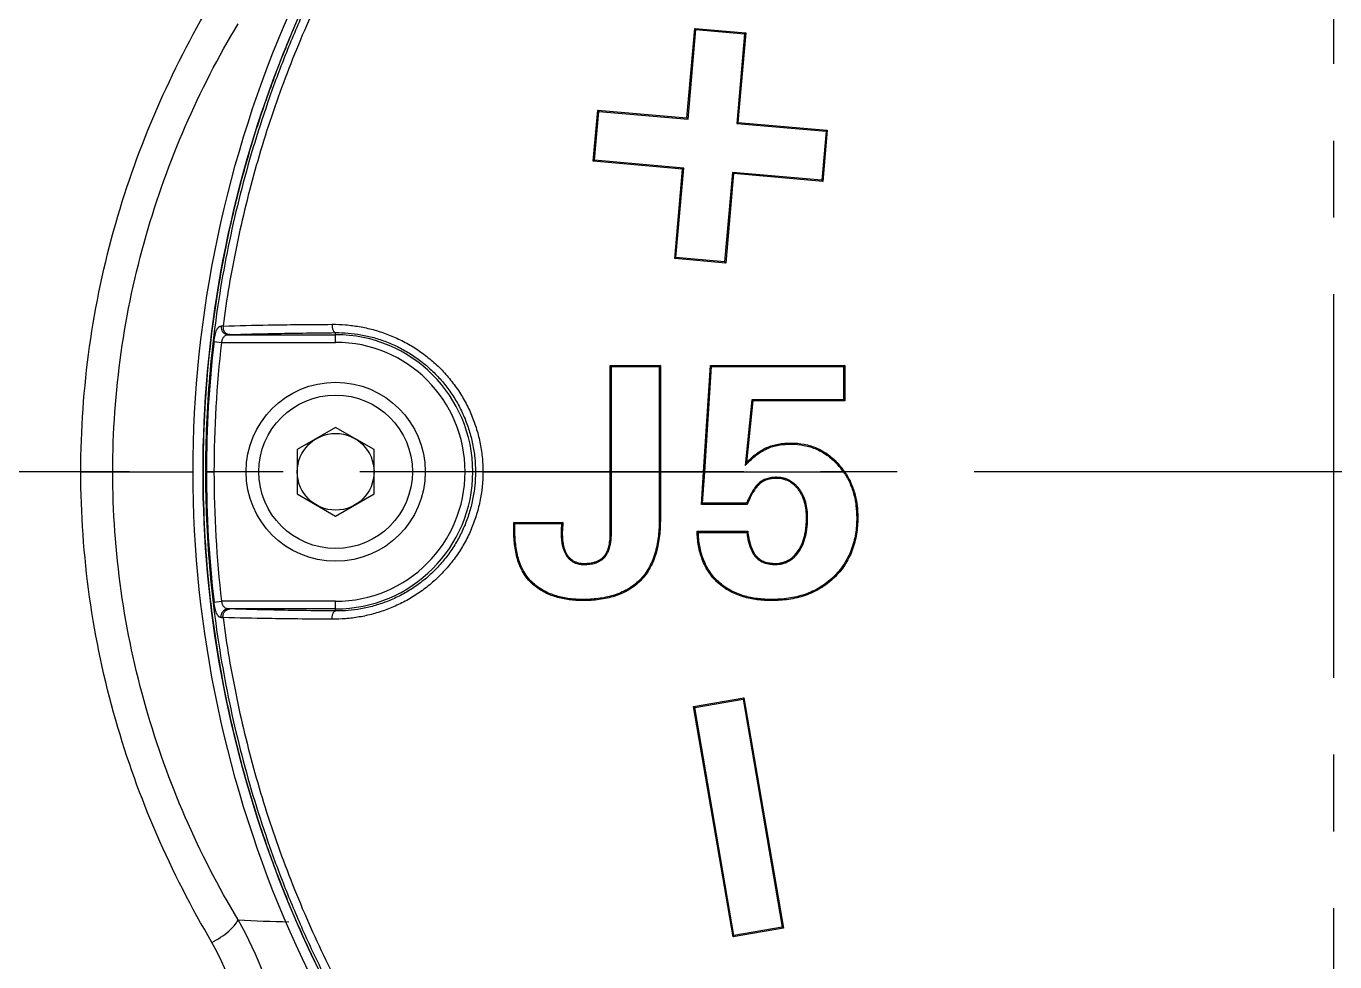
# Model space of a CAD drawing. Header units: millimetres. Extents: x 4086 to 8300, y 123 to 1549.
# Drawn here: x 6880.49 to 6906.06, y 1223.25 to 1241.54 of the extents above; entities that cross this region are included whole.
import ezdxf

# ---------------------------------------------------------------- set-up
doc = ezdxf.new("R2010")
doc.units = ezdxf.units.MM
doc.linetypes.add('CENTER', pattern=[0.6, 0.375, -0.075, 0.075, -0.075])
doc.layers.add('中心线', color=7, linetype='Continuous')
doc.layers.add('外形图', color=7, linetype='Continuous')

msp = doc.modelspace()

# ---------------------------------------------------------------- linework, layer by layer
at = {"layer": '中心线', "linetype": 'CENTER', "ltscale": 20}
for p, q in [((6906.0354, 1204.8045), (6906.0354, 1259.4448)), ((6942.5072, 1232.8332), (6856.0682, 1232.8332))]:
    msp.add_line(p, q, dxfattribs=at)
at = {"layer": '外形图'}
for p, q in [((6893.3999, 1239.7498), (6893.553, 1241.4998)), ((6893.4198, 1239.7261), (6893.5729, 1241.4761)), ((6893.553, 1241.4998), (6893.5729, 1241.4761)), ((6893.553, 1241.4998), (6894.5492, 1241.4126)), ((6893.5729, 1241.4761), (6894.5254, 1241.3927)), ((6894.5254, 1241.3927), (6894.3723, 1239.6427)), ((6894.5492, 1241.4126), (6894.3961, 1239.6626)), ((6894.5492, 1241.4126), (6894.5254, 1241.3927)), ((6891.569, 1238.9023), (6891.6565, 1239.9023)), ((6891.5927, 1238.9223), (6891.6764, 1239.8786)), ((6891.6565, 1239.9023), (6891.6764, 1239.8786)), ((6891.6565, 1239.9023), (6893.3999, 1239.7498)), ((6891.6764, 1239.8786), (6893.4198, 1239.7261)), ((6893.3999, 1239.7498), (6893.4198, 1239.7261)), ((6894.3961, 1239.6626), (6894.3723, 1239.6427)), ((6894.3723, 1239.6427), (6896.1157, 1239.4903)), ((6894.3961, 1239.6626), (6896.1394, 1239.5101)), ((6896.1394, 1239.5101), (6896.0519, 1238.5101)), ((6896.1394, 1239.5101), (6896.1157, 1239.4903)), ((6896.1157, 1239.4903), (6896.032, 1238.5339)), ((6891.569, 1238.9023), (6891.5927, 1238.9223)), ((6893.3124, 1238.7498), (6891.569, 1238.9023)), ((6893.3361, 1238.7698), (6891.5927, 1238.9223)), ((6893.1593, 1236.9998), (6893.3124, 1238.7498)), ((6893.183, 1237.0198), (6893.3361, 1238.7698)), ((6893.3124, 1238.7498), (6893.3361, 1238.7698)), ((6894.2886, 1238.6864), (6894.1355, 1236.9364)), ((6894.3086, 1238.6626), (6894.1555, 1236.9126)), ((6894.3086, 1238.6626), (6894.2886, 1238.6864)), ((6896.032, 1238.5339), (6894.2886, 1238.6864)), ((6896.0519, 1238.5101), (6894.3086, 1238.6626)), ((6896.0519, 1238.5101), (6896.032, 1238.5339)), ((6893.1593, 1236.9998), (6893.183, 1237.0198)), ((6894.1555, 1236.9126), (6893.1593, 1236.9998)), ((6894.1355, 1236.9364), (6893.183, 1237.0198)), ((6894.1555, 1236.9126), (6894.1355, 1236.9364)), ((6884.4343, 1235.5132), (6886.5354, 1235.5132)), ((6886.5354, 1235.3633), (6886.5354, 1235.5532)), ((6884.16, 1235.3805), (6884.3067, 1235.3633)), ((6884.3067, 1235.3633), (6886.5354, 1235.3633)), ((6891.902, 1234.9126), (6891.9239, 1234.8908)), ((6891.902, 1234.9126), (6892.8797, 1234.9126)), ((6891.902, 1232.8332), (6891.902, 1234.9126)), ((6892.8797, 1234.9126), (6892.8578, 1234.8907)), ((6892.8797, 1234.9126), (6892.8797, 1232.8332)), ((6893.7239, 1232.8332), (6893.8606, 1234.9126)), ((6893.8606, 1234.9126), (6893.8811, 1234.8907)), ((6893.8606, 1234.9126), (6896.4804, 1234.9126)), ((6896.4804, 1234.9126), (6896.4585, 1234.8908)), ((6896.4804, 1234.9126), (6896.4804, 1234.217)), ((6891.9239, 1234.8908), (6892.8578, 1234.8907)), ((6891.9239, 1232.8332), (6891.9239, 1234.8908)), ((6892.8578, 1234.8907), (6892.8579, 1232.8332)), ((6893.7458, 1232.8332), (6893.8811, 1234.8907)), ((6893.8811, 1234.8907), (6896.4585, 1234.8908)), ((6896.4585, 1234.8908), (6896.4585, 1234.2388)), ((6894.6681, 1234.2389), (6894.5374, 1232.9552)), ((6894.6879, 1234.217), (6894.5657, 1233.0167)), ((6894.6879, 1234.217), (6894.6681, 1234.2389)), ((6896.4585, 1234.2388), (6894.6681, 1234.2389)), ((6896.4804, 1234.217), (6894.6879, 1234.217)), ((6896.4804, 1234.217), (6896.4585, 1234.2388)), ((6886.5354, 1233.6992), (6885.7854, 1233.2662)), ((6887.2854, 1233.2662), (6886.5354, 1233.6992)), ((6895.4274, 1233.3959), (6895.4274, 1233.3741)), ((6885.7854, 1233.2662), (6885.7854, 1232.4002)), ((6887.2854, 1232.4002), (6887.2854, 1233.2662)), ((6894.954, 1233.3056), (6894.9631, 1233.2858)), ((6896.3636, 1232.9815), (6896.3473, 1232.9668)), ((6881.5576, 1232.8336), (6882.1797, 1232.8328)), ((6882.1797, 1232.8332), (6883.7509, 1232.8332)), ((6884.0109, 1232.8332), (6883.9918, 1232.8332)), ((6884.0109, 1232.8332), (6884.1587, 1232.8332)), ((6889.4129, 1232.8332), (6889.2669, 1232.8332)), ((6889.4129, 1232.8332), (6891.9239, 1232.8332)), ((6891.902, 1231.6505), (6891.902, 1232.8332)), ((6891.9238, 1231.6504), (6891.9239, 1232.8332)), ((6891.9239, 1232.8332), (6892.8579, 1232.8332)), ((6892.8579, 1232.8332), (6893.7239, 1232.8332)), ((6892.8579, 1232.8332), (6892.8579, 1231.9074)), ((6892.8797, 1232.8332), (6892.8797, 1231.9074)), ((6893.682, 1232.1957), (6893.7239, 1232.8332)), ((6893.7054, 1232.2176), (6893.7458, 1232.8332)), ((6893.7458, 1232.8332), (6896.4541, 1232.8332)), ((6894.8038, 1232.5812), (6894.7883, 1232.5967)), ((6895.1517, 1232.7034), (6895.1517, 1232.7253)), ((6885.7854, 1232.4002), (6886.5354, 1231.9672)), ((6886.5354, 1231.9672), (6887.2854, 1232.4002)), ((6895.5699, 1232.4921), (6895.5872, 1232.5055)), ((6893.682, 1232.1957), (6893.7054, 1232.2176)), ((6894.5782, 1232.1957), (6893.682, 1232.1957)), ((6894.5633, 1232.2176), (6893.7054, 1232.2176)), ((6890.0155, 1231.8447), (6890.9713, 1231.8447)), ((6890.0155, 1231.7037), (6890.0155, 1231.8447)), ((6890.0155, 1231.8447), (6890.0374, 1231.8228)), ((6890.9713, 1231.8447), (6890.9487, 1231.823)), ((6890.9713, 1231.8447), (6890.965, 1231.6849)), ((6892.8797, 1231.9074), (6892.8579, 1231.9074)), ((6895.7345, 1231.9388), (6895.7564, 1231.9388)), ((6896.7373, 1231.9388), (6896.7155, 1231.9388)), ((6890.0155, 1231.7037), (6890.0374, 1231.7037)), ((6890.0374, 1231.8228), (6890.9487, 1231.823)), ((6890.0374, 1231.7037), (6890.0374, 1231.8228)), ((6890.9487, 1231.823), (6890.9433, 1231.6857)), ((6890.965, 1231.6849), (6890.9433, 1231.6857)), ((6891.902, 1231.6505), (6891.9238, 1231.6504)), ((6893.5974, 1231.6693), (6894.5876, 1231.6693)), ((6893.62, 1231.6473), (6894.5682, 1231.6473)), ((6891.782, 1231.1843), (6891.7986, 1231.1702)), ((6894.7474, 1231.1929), (6894.7304, 1231.1791)), ((6895.5674, 1231.2814), (6895.5854, 1231.2689)), ((6891.3881, 1231.0425), (6891.3881, 1231.0207)), ((6895.1266, 1231.0425), (6895.1266, 1231.0206)), ((6890.3822, 1230.6383), (6890.3967, 1230.6547)), ((6892.4919, 1230.7033), (6892.4764, 1230.7187)), ((6894.0047, 1230.6633), (6894.0194, 1230.6796)), ((6896.2735, 1230.7605), (6896.2583, 1230.7762)), ((6884.16, 1230.2859), (6884.3067, 1230.3031)), ((6886.5354, 1230.3031), (6884.3067, 1230.3031)), ((6886.5354, 1230.1132), (6886.5354, 1230.3031)), ((6891.363, 1230.3155), (6891.363, 1230.3373)), ((6895.0545, 1230.3155), (6895.0545, 1230.3374)), ((6886.5354, 1230.1532), (6884.4343, 1230.1532)), ((6893.5272, 1228.2436), (6894.5128, 1228.4126)), ((6893.5525, 1228.2256), (6894.4949, 1228.3873)), ((6894.5128, 1228.4126), (6894.4949, 1228.3873)), ((6894.4949, 1228.3873), (6895.2595, 1223.9304)), ((6894.5128, 1228.4126), (6895.2848, 1223.9126)), ((6894.2992, 1223.7436), (6893.5272, 1228.2436)), ((6893.5272, 1228.2436), (6893.5525, 1228.2256)), ((6894.317, 1223.7688), (6893.5525, 1228.2256)), ((6895.2848, 1223.9126), (6894.2992, 1223.7436)), ((6895.2595, 1223.9304), (6894.317, 1223.7688)), ((6895.2848, 1223.9126), (6895.2595, 1223.9304)), ((6894.2992, 1223.7436), (6894.317, 1223.7688))]:
    msp.add_line(p, q, dxfattribs=at)
for radius in [1.75, 1.5, 0.75]:
    msp.add_circle((6886.5354, 1232.8332), radius, dxfattribs=at)
for centre, radius, start, end in [((6884.4624, 1228.5308), 7.1523, 91.01922, 91.31487), ((6884.6614, 1229.667), 5.8507, 91.90109, 92.22497), ((6886.5354, 1232.8332), 2.68, 270, 90), ((6905.8873, 1232.8305), 21.8764, 173.30625, 179.99289), ((6905.8963, 1232.8303), 21.7376, 173.3085, 179.99241), ((6886.5354, 1232.8332), 2.5301, 270, 90), ((6898.9642, 1230.9603), 4.8555, 154.94217, 155.7417), ((6895.3049, 1232.0242), 1.4054, 35.14424, 42.12265), ((6895.3037, 1232.0233), 1.4287, 34.52937, 42.11546), ((6905.8882, 1232.8359), 21.8773, 180.00721, 186.69358), ((6905.8972, 1232.8361), 21.7386, 180.00769, 186.69131), ((6901.4964, 1236.9116), 8.3726, 214.09937, 214.28068), ((6897.9464, 1236.1425), 6.2389, 225.80619, 226.0957), ((6899.2663, 1227.5026), 6.2651, 138.31315, 138.58111), ((6884.6748, 1236.3727), 6.2242, 267.78478, 268.08921), ((6884.473, 1237.6562), 7.673, 268.69518, 268.97076), ((6885.9468, 1244.1098), 20.0747, 266.23681, 269.07234)]:
    msp.add_arc(centre, radius, start, end, dxfattribs=at)
for points, knots in [([(6927.4043, 1209.4104), (6924.7852, 1209.5458), (6919.5481, 1209.8335), (6913.0029, 1210.2179), (6907.7704, 1210.5848), (6903.8414, 1210.7784), (6899.9475, 1211.4616), (6895.0451, 1213.3645), (6889.6532, 1217.311), (6885.2691, 1224.0092), (6883.4926, 1231.8194), (6884.5613, 1239.758), (6888.3333, 1246.8293), (6894.3346, 1252.1177), (6900.5851, 1254.5519), (6905.8169, 1254.9847), (6909.7426, 1255.2135), (6913.6686, 1255.483), (6917.9613, 1255.7383), (6920.9463, 1255.9082), (6922.6223, 1256.0007)], [0.28146252, 0.28146252, 0.28146252, 0.28146252, 0.31273614, 0.34400979, 0.35964567, 0.37528804, 0.39090882, 0.40654015, 0.43767886, 0.46883558, 0.50000932, 0.531187, 0.56236151, 0.59353222, 0.62470786, 0.64034231, 0.65599699, 0.67162568, 0.68726241, 0.70727908, 0.70727908, 0.70727908, 0.70727908]), ([(6922.6224, 1256.001), (6921.9668, 1255.9649), (6920.5978, 1255.8884), (6918.5154, 1255.7687), (6916.3753, 1255.6421), (6914.5921, 1255.5336), (6913.1656, 1255.4449), (6912.0958, 1255.3775), (6911.0261, 1255.3091), (6909.9564, 1255.2397), (6908.8868, 1255.1694), (6907.9955, 1255.1102), (6907.2825, 1255.0623), (6906.7478, 1255.0261), (6906.3022, 1254.9954), (6905.9457, 1254.9707), (6905.6784, 1254.9523), (6905.411, 1254.9342), (6905.1436, 1254.9164), (6904.8763, 1254.8983), (6904.5199, 1254.873), (6904.0746, 1254.8376), (6903.6301, 1254.7939), (6903.2752, 1254.752), (6902.921, 1254.7053), (6902.4793, 1254.6384), (6901.9515, 1254.5454), (6901.2508, 1254.4049), (6900.3816, 1254.1975), (6899.352, 1253.8982), (6898.3381, 1253.5491), (6897.3423, 1253.1514), (6896.367, 1252.7058), (6895.4144, 1252.2133), (6894.4869, 1251.6753), (6893.5865, 1251.093), (6892.7154, 1250.4677), (6891.8757, 1249.8008), (6891.0693, 1249.094), (6890.2981, 1248.3489), (6889.5641, 1247.5673), (6888.8688, 1246.7509), (6888.214, 1245.9018), (6887.6009, 1245.022), (6887.0313, 1244.1135), (6886.5065, 1243.1784), (6886.0276, 1242.219), (6885.5959, 1241.2374), (6885.2127, 1240.2359), (6884.8788, 1239.2169), (6884.5945, 1238.183), (6884.2824, 1236.7881), (6884.0715, 1235.3721), (6883.964, 1233.9467), (6883.9261, 1232.5178), (6884.0106, 1230.7307), (6884.2677, 1228.9603), (6884.5745, 1227.5642), (6884.8549, 1226.5292), (6885.185, 1225.5089), (6885.5644, 1224.506), (6885.9924, 1223.5228), (6886.4677, 1222.5616), (6886.989, 1221.6245), (6887.5552, 1220.7139), (6888.1649, 1219.8318), (6888.8166, 1218.9803), (6889.5087, 1218.1613), (6890.2398, 1217.3769), (6891.0082, 1216.6289), (6891.8119, 1215.9191), (6892.6491, 1215.249), (6893.5178, 1214.6204), (6894.416, 1214.0347), (6895.3416, 1213.4932), (6896.2922, 1212.9972), (6897.2659, 1212.5479), (6898.2601, 1212.1464), (6899.2727, 1211.7936), (6900.3012, 1211.4903), (6901.3432, 1211.2376), (6902.3962, 1211.0354), (6903.2808, 1210.9086), (6903.9917, 1210.8362), (6904.4369, 1210.7997), (6904.7933, 1210.7739), (6905.0606, 1210.7556), (6905.328, 1210.7377), (6905.6845, 1210.7137), (6906.1301, 1210.6829), (6906.6648, 1210.646), (6907.1995, 1210.6097), (6907.9125, 1210.5618), (6908.8038, 1210.5025), (6909.8734, 1210.4321), (6910.9431, 1210.3626), (6912.0128, 1210.2942), (6913.0826, 1210.2267), (6914.509, 1210.1379), (6916.2923, 1210.0292), (6918.4323, 1209.9025), (6920.5726, 1209.7794), (6922.7131, 1209.6598), (6924.8538, 1209.5437), (6926.4176, 1209.4614), (6927.2678, 1209.4175), (6927.4043, 1209.4104)], [0.31313948, 0.31313948, 0.31313948, 0.31313948, 0.32031776, 0.32813038, 0.33594301, 0.34375564, 0.34766195, 0.35156827, 0.35547458, 0.3593809, 0.36328721, 0.36719352, 0.36914668, 0.37109984, 0.373053, 0.37402957, 0.37500615, 0.37598273, 0.37695931, 0.37793589, 0.37891247, 0.38086562, 0.38281876, 0.38379535, 0.38477194, 0.38672507, 0.38867821, 0.39063135, 0.39453735, 0.39844338, 0.40234947, 0.40625559, 0.41016175, 0.41406793, 0.41797412, 0.4218803, 0.42578647, 0.42969264, 0.43359882, 0.437505, 0.44141117, 0.44531735, 0.44922352, 0.4531297, 0.45703588, 0.46094205, 0.46484823, 0.4687544, 0.47266057, 0.47656675, 0.48047293, 0.48437911, 0.49218919, 0.49609537, 0.50000154, 0.50781156, 0.51562164, 0.51952782, 0.523434, 0.52734018, 0.53124635, 0.53515252, 0.5390587, 0.54296487, 0.54687105, 0.55077723, 0.5546834, 0.55858958, 0.56249575, 0.56640193, 0.5703081, 0.57421428, 0.57812046, 0.58202664, 0.58593281, 0.58983897, 0.59374512, 0.59765123, 0.60155729, 0.6054633, 0.60936929, 0.61327529, 0.61718125, 0.61913439, 0.62108754, 0.62206412, 0.6230407, 0.62401727, 0.62499385, 0.62694701, 0.62890017, 0.63085332, 0.63280648, 0.6367128, 0.64061911, 0.64452542, 0.64843174, 0.65233805, 0.65624437, 0.66405699, 0.67186962, 0.67968225, 0.68749488, 0.69530751, 0.70312013, 0.70461453, 0.70461453, 0.70461453, 0.70461453]), ([(6883.7509, 1232.8332), (6883.7509, 1235.8958), (6885.0511, 1242.0961), (6890.5606, 1249.7567), (6897.3679, 1253.7779), (6903.3811, 1255.1025), (6906.4437, 1255.1973), (6907.9603, 1255.2767)], [0, 0, 0, 0, 0.2501627, 0.5002704, 0.7502858, 0.875949, 1, 1, 1, 1]), ([(6889.5192, 1247.2131), (6889.3456, 1247.0101), (6889.0054, 1246.5981), (6888.5162, 1245.9633), (6888.0496, 1245.3117), (6887.4588, 1244.4215), (6886.916, 1243.5), (6886.4241, 1242.5515), (6886.0811, 1241.8272), (6885.7647, 1241.0908), (6885.3791, 1240.0943), (6884.9663, 1238.8231), (6884.6475, 1237.5251), (6884.4498, 1236.4751), (6884.3701, 1235.9468), (6884.3351, 1235.682)], [0, 0, 0, 0, 0.0625034, 0.1250075, 0.1875113, 0.2500154, 0.3750034, 0.4375074, 0.5000112, 0.5625149, 0.6250186, 0.7500052, 0.8749922, 0.9374962, 1, 1, 1, 1]), ([(6888.8635, 1246.6543), (6888.4726, 1246.1688), (6887.9169, 1245.4152), (6887.2426, 1244.3671), (6886.7711, 1243.5609), (6886.3342, 1242.7359), (6885.9326, 1241.8933), (6885.5671, 1241.0342), (6885.129, 1239.869), (6884.6749, 1238.3791), (6884.3479, 1236.8565), (6884.1639, 1235.6256), (6884.0318, 1234.3885), (6883.9918, 1233.455), (6883.9918, 1232.8332)], [0, 0, 0, 0, 0.125213, 0.187763, 0.2502673, 0.312745, 0.3752181, 0.437704, 0.5002062, 0.6251898, 0.7501554, 0.8126328, 0.8750971, 1, 1, 1, 1]), ([(6881.5576, 1232.8332), (6881.5578, 1234.4668), (6882.0094, 1237.6966), (6883.317, 1240.673), (6884.1188, 1242.0326)], [0, 0, 0, 0, 0.5085829, 1, 1, 1, 1]), ([(6882.1797, 1232.8332), (6882.1818, 1234.3882), (6882.618, 1237.4604), (6883.8559, 1240.2992), (6884.6293, 1241.5881)], [0, 0, 0, 0, 0.5084916, 1, 1, 1, 1]), ([(6884.16, 1235.3805), (6884.1625, 1235.4016), (6884.1682, 1235.4427), (6884.1791, 1235.5015), (6884.1924, 1235.5541), (6884.2059, 1235.5929), (6884.2184, 1235.6191), (6884.2279, 1235.6355), (6884.2381, 1235.6494), (6884.249, 1235.6608), (6884.2604, 1235.6698), (6884.2726, 1235.6762), (6884.2852, 1235.6801), (6884.2939, 1235.6811), (6884.2983, 1235.6812)], [0, 0, 0, 0, 0.1809707, 0.3527297, 0.5078375, 0.6420366, 0.7009015, 0.7544249, 0.8029703, 0.8471804, 0.8878856, 0.9261304, 0.9631042, 1, 1, 1, 1]), ([(6884.2983, 1235.6812), (6884.2961, 1235.6604), (6884.2998, 1235.618), (6884.3239, 1235.5709), (6884.3526, 1235.5421), (6884.3777, 1235.5259), (6884.4053, 1235.5157), (6884.4247, 1235.5133), (6884.4343, 1235.5132)], [0, 0, 0, 0, 0.2590614, 0.5135962, 0.638237, 0.7605314, 0.8808655, 1, 1, 1, 1]), ([(6884.3351, 1235.682), (6884.3341, 1235.6715), (6884.334, 1235.6505), (6884.3397, 1235.6196), (6884.351, 1235.5906), (6884.3673, 1235.5648), (6884.3881, 1235.5433), (6884.4124, 1235.5271), (6884.4392, 1235.5169), (6884.458, 1235.5145), (6884.4673, 1235.5144)], [0, 0, 0, 0, 0.1315275, 0.2626816, 0.3922974, 0.5194353, 0.6435475, 0.7645919, 0.8830751, 1, 1, 1, 1]), ([(6884.3351, 1235.682), (6884.6308, 1235.6915), (6885.1191, 1235.7024), (6885.8295, 1235.7116), (6886.2442, 1235.7147), (6886.4663, 1235.7159)], [0, 0, 0, 0, 0.4163063, 0.6874144, 1, 1, 1, 1]), ([(6886.4663, 1235.7159), (6886.4659, 1235.7057), (6886.4663, 1235.6854), (6886.4695, 1235.6557), (6886.4755, 1235.628), (6886.4838, 1235.6033), (6886.4943, 1235.5826), (6886.5064, 1235.5667), (6886.5183, 1235.5577), (6886.5282, 1235.554), (6886.533, 1235.5533), (6886.5354, 1235.5532)], [0, 0, 0, 0, 0.1616643, 0.3203232, 0.4708809, 0.6088414, 0.730794, 0.8350787, 0.9228539, 0.9622564, 1, 1, 1, 1]), ([(6886.4663, 1235.7159), (6886.554, 1235.7164), (6886.7321, 1235.7096), (6887.0005, 1235.6754), (6887.2707, 1235.6156), (6887.5389, 1235.5294), (6887.801, 1235.4164), (6888.0533, 1235.2771), (6888.2921, 1235.1125), (6888.5141, 1234.924), (6888.7163, 1234.7135), (6888.8964, 1234.4831), (6889.0522, 1234.2354), (6889.182, 1233.973), (6889.2844, 1233.6987), (6889.3583, 1233.4152), (6889.403, 1233.1258), (6889.4129, 1232.9307), (6889.4129, 1232.8332)], [0, 0, 0, 0, 0.0574387, 0.1164652, 0.1768396, 0.2382926, 0.3005562, 0.3633912, 0.4266055, 0.4900588, 0.5536575, 0.6173418, 0.6810759, 0.7448389, 0.8086187, 0.8724081, 0.9362027, 1, 1, 1, 1]), ([(6884.3067, 1235.3633), (6884.3093, 1235.3741), (6884.3137, 1235.39), (6884.3208, 1235.4106), (6884.3283, 1235.4298), (6884.3389, 1235.4515), (6884.354, 1235.474), (6884.3715, 1235.4917), (6884.391, 1235.5042), (6884.4122, 1235.5114), (6884.4269, 1235.5131), (6884.4343, 1235.5132)], [0, 0, 0, 0, 0.1564809, 0.2327225, 0.3067251, 0.4460882, 0.5725887, 0.6872156, 0.7935277, 0.8963777, 1, 1, 1, 1]), ([(6884.4673, 1235.5144), (6884.7541, 1235.524), (6885.2278, 1235.5357), (6885.9172, 1235.5468), (6886.3198, 1235.5512), (6886.5354, 1235.5532)], [0, 0, 0, 0, 0.4161766, 0.6871997, 1, 1, 1, 1]), ([(6886.5354, 1235.5532), (6886.6168, 1235.554), (6886.7821, 1235.548), (6887.0315, 1235.5158), (6887.2829, 1235.4588), (6887.5324, 1235.3761), (6887.7762, 1235.2678), (6888.0105, 1235.1345), (6888.2319, 1234.9774), (6888.4373, 1234.7982), (6888.6242, 1234.5989), (6888.7905, 1234.3814), (6888.9343, 1234.1481), (6889.054, 1233.9015), (6889.1484, 1233.644), (6889.2165, 1233.3784), (6889.2577, 1233.1072), (6889.2669, 1232.9245), (6889.2669, 1232.8332)], [0, 0, 0, 0, 0.0569503, 0.1156366, 0.1758075, 0.2371692, 0.2994225, 0.3623005, 0.4255904, 0.4891382, 0.552842, 0.6166374, 0.6804861, 0.7443657, 0.8082632, 0.8721709, 0.936084, 1, 1, 1, 1]), ([(6894.954, 1233.3056), (6894.9903, 1233.3223), (6895.0655, 1233.3502), (6895.183, 1233.3777), (6895.3041, 1233.393), (6895.386, 1233.3959), (6895.4274, 1233.3959)], [0, 0, 0, 0, 0.2467042, 0.4939599, 0.7440047, 1, 1, 1, 1]), ([(6894.9631, 1233.2858), (6894.9992, 1233.3023), (6895.0738, 1233.3299), (6895.19, 1233.3567), (6895.3084, 1233.3713), (6895.3878, 1233.3741), (6895.4274, 1233.3741)], [0, 0, 0, 0, 0.249934, 0.4999209, 0.749946, 1, 1, 1, 1]), ([(6895.4274, 1233.3959), (6895.5156, 1233.3959), (6895.6476, 1233.3845), (6895.8174, 1233.342), (6895.9396, 1233.2966), (6896.0562, 1233.2373), (6896.2044, 1233.1397), (6896.3033, 1233.0482), (6896.3636, 1232.9815)], [0, 0, 0, 0, 0.2505449, 0.3734857, 0.4967523, 0.6203674, 0.7444235, 1, 1, 1, 1]), ([(6895.4274, 1233.3741), (6895.5138, 1233.3741), (6895.6441, 1233.3629), (6895.812, 1233.3208), (6895.9338, 1233.2752), (6896.0495, 1233.2159), (6896.1937, 1233.1199), (6896.2894, 1233.0309), (6896.3473, 1232.9668)], [0, 0, 0, 0, 0.2498716, 0.3749413, 0.5000058, 0.6250701, 0.7501389, 1, 1, 1, 1]), ([(6894.5374, 1232.9552), (6894.5987, 1233.0215), (6894.7284, 1233.1477), (6894.8811, 1233.2482), (6894.9631, 1233.2858)], [0, 0, 0, 0, 0.5003894, 1, 1, 1, 1]), ([(6894.5657, 1233.0167), (6894.5945, 1233.0462), (6894.6532, 1233.1031), (6894.747, 1233.1813), (6894.8465, 1233.2505), (6894.9174, 1233.2889), (6894.954, 1233.3056)], [0, 0, 0, 0, 0.2540499, 0.5039503, 0.752102, 1, 1, 1, 1]), ([(6884.1188, 1223.6338), (6883.317, 1224.9934), (6882.0094, 1227.9698), (6881.5578, 1231.1996), (6881.5576, 1232.8332)], [0, 0, 0, 0, 0.4914171, 1, 1, 1, 1]), ([(6884.6293, 1224.0783), (6883.8559, 1225.3672), (6882.618, 1228.206), (6882.1818, 1231.2782), (6882.1797, 1232.8332)], [0, 0, 0, 0, 0.4915084, 1, 1, 1, 1]), ([(6907.9604, 1210.3897), (6906.4439, 1210.469), (6903.3815, 1210.564), (6897.3686, 1211.8882), (6890.5612, 1215.9091), (6885.0516, 1223.5698), (6883.7509, 1229.7704), (6883.7509, 1232.8332)], [0, 0, 0, 0, 0.1240378, 0.2496926, 0.4997055, 0.7498194, 1, 1, 1, 1]), ([(6883.9918, 1232.8332), (6883.9918, 1232.2114), (6884.0452, 1230.967), (6884.2826, 1229.1141), (6884.6749, 1227.2873), (6885.129, 1225.7974), (6885.5671, 1224.6322), (6885.9326, 1223.7731), (6886.3342, 1222.9305), (6886.7711, 1222.1055), (6887.2426, 1221.2993), (6887.9169, 1220.2512), (6888.4725, 1219.4977), (6888.8635, 1219.0121)], [0, 0, 0, 0, 0.1249062, 0.2498236, 0.3747923, 0.4997794, 0.5622834, 0.6247709, 0.687246, 0.7497254, 0.8122315, 0.8747833, 1, 1, 1, 1]), ([(6889.4129, 1232.8332), (6889.4129, 1232.6385), (6889.3829, 1232.3452), (6889.2844, 1231.9678), (6889.182, 1231.6933), (6889.0522, 1231.4309), (6888.8964, 1231.1833), (6888.7163, 1230.9529), (6888.514, 1230.7424), (6888.2921, 1230.5539), (6888.0533, 1230.3893), (6887.801, 1230.25), (6887.5389, 1230.137), (6887.2707, 1230.0508), (6887.0005, 1229.991), (6886.7321, 1229.9568), (6886.554, 1229.95), (6886.4663, 1229.9505)], [0, 0, 0, 0, 0.1274482, 0.1912483, 0.2550389, 0.3188126, 0.3825575, 0.4462522, 0.5098614, 0.5733251, 0.6365496, 0.6993948, 0.7616685, 0.8231316, 0.8835158, 0.9425519, 1, 1, 1, 1]), ([(6889.2669, 1232.8332), (6889.2669, 1232.7419), (6889.2577, 1232.5592), (6889.2165, 1232.288), (6889.1484, 1232.0223), (6889.054, 1231.7649), (6888.9343, 1231.5183), (6888.7905, 1231.285), (6888.6242, 1231.0675), (6888.4373, 1230.8682), (6888.2319, 1230.689), (6888.0105, 1230.5319), (6887.7762, 1230.3986), (6887.5324, 1230.2903), (6887.2829, 1230.2076), (6887.0315, 1230.1506), (6886.7821, 1230.1184), (6886.6168, 1230.1124), (6886.5354, 1230.1132)], [0, 0, 0, 0, 0.063916, 0.127829, 0.1917367, 0.2556341, 0.3195137, 0.3833625, 0.4471578, 0.5108617, 0.5744094, 0.6376993, 0.7005773, 0.7628307, 0.8241924, 0.8843634, 0.9430497, 1, 1, 1, 1]), ([(6893.7239, 1232.8332), (6893.7257, 1232.8331), (6893.7284, 1232.8329), (6893.7321, 1232.8327), (6893.7348, 1232.8324), (6893.7375, 1232.8322), (6893.7412, 1232.8323), (6893.744, 1232.8328), (6893.7458, 1232.8332)], [0, 0, 0, 0, 0.2482887, 0.3724403, 0.4966183, 0.6207658, 0.7453715, 1, 1, 1, 1]), ([(6894.7883, 1232.5967), (6894.7622, 1232.5705), (6894.7267, 1232.5276), (6894.6857, 1232.4661), (6894.6575, 1232.4183), (6894.6313, 1232.3694), (6894.5989, 1232.303), (6894.5771, 1232.252), (6894.5633, 1232.2176)], [0, 0, 0, 0, 0.2498402, 0.3748691, 0.499902, 0.6249338, 0.7499645, 1, 1, 1, 1]), ([(6895.1517, 1232.7253), (6895.1187, 1232.7253), (6895.0527, 1232.7215), (6894.9717, 1232.7041), (6894.9099, 1232.6807), (6894.8658, 1232.658), (6894.8248, 1232.6302), (6894.8, 1232.6083), (6894.7883, 1232.5967)], [0, 0, 0, 0, 0.2499964, 0.4998651, 0.6249095, 0.7499446, 0.8749704, 1, 1, 1, 1]), ([(6895.1517, 1232.7034), (6895.1174, 1232.7034), (6895.0513, 1232.6994), (6894.9716, 1232.6812), (6894.914, 1232.6584), (6894.874, 1232.6373), (6894.837, 1232.6117), (6894.8145, 1232.5918), (6894.8038, 1232.5812)], [0, 0, 0, 0, 0.2718311, 0.5231265, 0.6437561, 0.7624951, 0.880788, 1, 1, 1, 1]), ([(6895.5872, 1232.5055), (6895.5742, 1232.5222), (6895.5469, 1232.5544), (6895.5013, 1232.5984), (6895.451, 1232.6371), (6895.3965, 1232.6695), (6895.3384, 1232.6949), (6895.2775, 1232.7127), (6895.215, 1232.7231), (6895.1728, 1232.7253), (6895.1517, 1232.7253)], [0, 0, 0, 0, 0.1250261, 0.2500393, 0.3750409, 0.5000313, 0.6250173, 0.7500058, 0.8749994, 1, 1, 1, 1]), ([(6895.5699, 1232.4921), (6895.557, 1232.5087), (6895.5302, 1232.5402), (6895.486, 1232.5825), (6895.4386, 1232.6189), (6895.3879, 1232.6492), (6895.3336, 1232.6732), (6895.276, 1232.6906), (6895.2149, 1232.7011), (6895.173, 1232.7034), (6895.1517, 1232.7034)], [0, 0, 0, 0, 0.1297121, 0.254562, 0.3766838, 0.4975481, 0.6186346, 0.7416395, 0.8682891, 1, 1, 1, 1]), ([(6896.4808, 1232.8332), (6896.48, 1232.8327), (6896.4787, 1232.8314), (6896.4767, 1232.8294), (6896.4742, 1232.8282), (6896.4722, 1232.8268), (6896.4712, 1232.8252), (6896.4704, 1232.824), (6896.4691, 1232.8231), (6896.4676, 1232.8233), (6896.4663, 1232.8238), (6896.4644, 1232.8249), (6896.4617, 1232.8268), (6896.458, 1232.8297), (6896.4555, 1232.832), (6896.4541, 1232.8332)], [0, 0, 0, 0, 0.0821461, 0.1643248, 0.2460974, 0.3280337, 0.3718596, 0.4149817, 0.4558205, 0.5064581, 0.5422025, 0.5861345, 0.6975543, 0.8371356, 1, 1, 1, 1]), ([(6896.4541, 1232.8332), (6896.4768, 1232.8009), (6896.5194, 1232.7344), (6896.5743, 1232.6294), (6896.62, 1232.52), (6896.6564, 1232.4073), (6896.6839, 1232.2921), (6896.7089, 1232.1362), (6896.7155, 1232.0176), (6896.7155, 1231.9388)], [0, 0, 0, 0, 0.1250087, 0.2500157, 0.3750256, 0.5000382, 0.6250541, 0.7500732, 1, 1, 1, 1]), ([(6896.4808, 1232.8332), (6896.5031, 1232.8007), (6896.5449, 1232.7339), (6896.5987, 1232.6286), (6896.6435, 1232.5192), (6896.6793, 1232.4065), (6896.7063, 1232.2914), (6896.7308, 1232.1358), (6896.7373, 1232.0175), (6896.7373, 1231.9388)], [0, 0, 0, 0, 0.1250084, 0.2500153, 0.3750251, 0.5000374, 0.6250529, 0.7500714, 1, 1, 1, 1]), ([(6894.8038, 1232.5812), (6894.7529, 1232.5302), (6894.6902, 1232.4375), (6894.6229, 1232.3041), (6894.5927, 1232.2326), (6894.5782, 1232.1957)], [0, 0, 0, 0, 0.4817242, 0.7352918, 1, 1, 1, 1]), ([(6895.7345, 1231.9388), (6895.7345, 1231.9877), (6895.7296, 1232.0858), (6895.7023, 1232.2307), (6895.6598, 1232.3463), (6895.6128, 1232.4323), (6895.5849, 1232.4727), (6895.5699, 1232.4921)], [0, 0, 0, 0, 0.2500559, 0.5000255, 0.7498948, 0.8749474, 1, 1, 1, 1]), ([(6895.7564, 1231.9388), (6895.7564, 1231.9889), (6895.7513, 1232.0894), (6895.7231, 1232.2378), (6895.6794, 1232.3562), (6895.6312, 1232.4443), (6895.6025, 1232.4857), (6895.5872, 1232.5055)], [0, 0, 0, 0, 0.2500543, 0.5000226, 0.7498933, 0.8749466, 1, 1, 1, 1]), ([(6892.8579, 1231.9074), (6892.8579, 1231.8007), (6892.8504, 1231.6404), (6892.8196, 1231.4291), (6892.7842, 1231.2728), (6892.7345, 1231.1205), (6892.6682, 1230.9744), (6892.5834, 1230.8381), (6892.514, 1230.7565), (6892.4764, 1230.7187)], [0, 0, 0, 0, 0.2499862, 0.3750223, 0.5000504, 0.6250654, 0.7500641, 0.8750412, 1, 1, 1, 1]), ([(6892.8797, 1231.9074), (6892.8797, 1231.7993), (6892.8721, 1231.6369), (6892.8407, 1231.4228), (6892.8046, 1231.2645), (6892.7539, 1231.1101), (6892.6865, 1230.9623), (6892.6004, 1230.8243), (6892.53, 1230.7416), (6892.4919, 1230.7033)], [0, 0, 0, 0, 0.2499853, 0.3750216, 0.5000496, 0.6250644, 0.7500629, 0.8750404, 1, 1, 1, 1]), ([(6895.5674, 1231.2814), (6895.5838, 1231.305), (6895.6138, 1231.3541), (6895.6503, 1231.4321), (6895.6791, 1231.5133), (6895.7011, 1231.5966), (6895.7171, 1231.6813), (6895.7312, 1231.7952), (6895.7345, 1231.8814), (6895.7345, 1231.9388)], [0, 0, 0, 0, 0.1249835, 0.2499743, 0.3749773, 0.499988, 0.6250051, 0.750023, 1, 1, 1, 1]), ([(6895.5854, 1231.2689), (6895.6021, 1231.2929), (6895.6327, 1231.3429), (6895.6701, 1231.4224), (6895.6996, 1231.5052), (6895.7221, 1231.5901), (6895.7385, 1231.6763), (6895.753, 1231.7924), (6895.7564, 1231.8803), (6895.7564, 1231.9388)], [0, 0, 0, 0, 0.1249847, 0.2499758, 0.3749788, 0.4999894, 0.6250064, 0.7500241, 1, 1, 1, 1]), ([(6896.7155, 1231.9388), (6896.7155, 1231.8852), (6896.7117, 1231.7781), (6896.6931, 1231.6183), (6896.6601, 1231.4609), (6896.6117, 1231.3075), (6896.5468, 1231.1602), (6896.466, 1231.021), (6896.3699, 1230.8919), (6896.2968, 1230.8134), (6896.2583, 1230.7762)], [0, 0, 0, 0, 0.1250172, 0.2500281, 0.3750333, 0.5000298, 0.6250226, 0.7500141, 0.8750039, 1, 1, 1, 1]), ([(6896.7373, 1231.9388), (6896.7373, 1231.8845), (6896.7335, 1231.7759), (6896.7146, 1231.614), (6896.6811, 1231.4544), (6896.6319, 1231.2989), (6896.566, 1231.1497), (6896.4841, 1231.0086), (6896.3867, 1230.8778), (6896.3125, 1230.7983), (6896.2735, 1230.7605)], [0, 0, 0, 0, 0.1250171, 0.250028, 0.3750331, 0.5000296, 0.6250224, 0.7500139, 0.8750039, 1, 1, 1, 1]), ([(6890.3822, 1230.6383), (6890.346, 1230.6703), (6890.2788, 1230.7406), (6890.1966, 1230.8608), (6890.1325, 1230.9914), (6890.0849, 1231.1288), (6890.0513, 1231.2702), (6890.0224, 1231.4616), (6890.0155, 1231.607), (6890.0155, 1231.7037)], [0, 0, 0, 0, 0.1249559, 0.2499284, 0.3749242, 0.4999398, 0.6249706, 0.7500107, 1, 1, 1, 1]), ([(6890.3967, 1230.6547), (6890.3611, 1230.6862), (6890.295, 1230.7554), (6890.2144, 1230.8738), (6890.1517, 1231.0026), (6890.1051, 1231.1379), (6890.0723, 1231.2771), (6890.0442, 1231.4655), (6890.0374, 1231.6085), (6890.0374, 1231.7037)], [0, 0, 0, 0, 0.1249547, 0.2499266, 0.3749228, 0.4999388, 0.6249697, 0.7500096, 1, 1, 1, 1]), ([(6890.9433, 1231.6857), (6890.9418, 1231.6478), (6890.9414, 1231.5717), (6890.949, 1231.4769), (6890.9618, 1231.4019), (6890.9797, 1231.328), (6891.0065, 1231.2563), (6891.045, 1231.1906), (6891.08, 1231.1455), (6891.1214, 1231.1059), (6891.1684, 1231.0734), (6891.22, 1231.0487), (6891.2747, 1231.032), (6891.3311, 1231.0225), (6891.3691, 1231.0207), (6891.3881, 1231.0207)], [0, 0, 0, 0, 0.1250258, 0.2500375, 0.3125633, 0.3750881, 0.4999818, 0.5624927, 0.6249937, 0.687487, 0.7499761, 0.8124685, 0.8749704, 0.9374809, 1, 1, 1, 1]), ([(6890.965, 1231.6849), (6890.9636, 1231.6484), (6890.9632, 1231.5753), (6890.9702, 1231.484), (6890.9821, 1231.4119), (6890.9987, 1231.3407), (6891.0237, 1231.2715), (6891.0598, 1231.2078), (6891.0928, 1231.1639), (6891.1321, 1231.1254), (6891.177, 1231.0936), (6891.2265, 1231.0696), (6891.2791, 1231.0533), (6891.3332, 1231.0442), (6891.3698, 1231.0425), (6891.3881, 1231.0425)], [0, 0, 0, 0, 0.1250265, 0.2500398, 0.3125651, 0.3750901, 0.4999912, 0.5625025, 0.625003, 0.6874941, 0.7499808, 0.8124705, 0.8749708, 0.9374809, 1, 1, 1, 1]), ([(6891.782, 1231.1843), (6891.7945, 1231.1989), (6891.8168, 1231.2305), (6891.843, 1231.2824), (6891.8631, 1231.3378), (6891.8785, 1231.3959), (6891.8895, 1231.4564), (6891.897, 1231.5191), (6891.9012, 1231.584), (6891.902, 1231.6281), (6891.902, 1231.6505)], [0, 0, 0, 0, 0.1173425, 0.2351895, 0.3548689, 0.4769678, 0.6021252, 0.730694, 0.863133, 1, 1, 1, 1]), ([(6891.7986, 1231.1702), (6891.8527, 1231.2338), (6891.8909, 1231.3377), (6891.9122, 1231.4611), (6891.9192, 1231.5241), (6891.923, 1231.5872), (6891.9238, 1231.6294), (6891.9238, 1231.6504)], [0, 0, 0, 0, 0.4975379, 0.6231495, 0.7487654, 0.8743844, 1, 1, 1, 1]), ([(6894.0047, 1230.6633), (6893.9702, 1230.6945), (6893.9054, 1230.7606), (6893.8217, 1230.8703), (6893.7522, 1230.989), (6893.6962, 1231.1156), (6893.6535, 1231.2485), (6893.613, 1231.4325), (6893.6001, 1231.5743), (6893.5974, 1231.6693)], [0, 0, 0, 0, 0.1251473, 0.2478088, 0.3702271, 0.4940638, 0.6191324, 0.7446842, 1, 1, 1, 1]), ([(6894.0194, 1230.6796), (6893.9861, 1230.7096), (6893.9231, 1230.7738), (6893.8411, 1230.8808), (6893.7728, 1230.997), (6893.718, 1231.1201), (6893.6764, 1231.2483), (6893.637, 1231.4234), (6893.6235, 1231.5578), (6893.62, 1231.6473)], [0, 0, 0, 0, 0.1250037, 0.2500059, 0.3750108, 0.5000227, 0.6250452, 0.7500774, 1, 1, 1, 1]), ([(6894.5682, 1231.6473), (6894.5734, 1231.6059), (6894.5831, 1231.5439), (6894.6014, 1231.4623), (6894.6181, 1231.4018), (6894.6385, 1231.3425), (6894.6632, 1231.2848), (6894.6931, 1231.2296), (6894.7172, 1231.1953), (6894.7304, 1231.1791)], [0, 0, 0, 0, 0.2499885, 0.3750022, 0.5000178, 0.6250284, 0.7500383, 0.8750277, 1, 1, 1, 1]), ([(6894.5876, 1231.6693), (6894.5927, 1231.6252), (6894.6024, 1231.5597), (6894.621, 1231.4742), (6894.6378, 1231.4123), (6894.6581, 1231.3525), (6894.6824, 1231.2954), (6894.7114, 1231.2417), (6894.7348, 1231.2085), (6894.7474, 1231.1929)], [0, 0, 0, 0, 0.2618476, 0.3897407, 0.5159991, 0.6401319, 0.7618366, 0.8814143, 1, 1, 1, 1]), ([(6891.3881, 1231.0425), (6891.4078, 1231.0425), (6891.4464, 1231.0436), (6891.503, 1231.0489), (6891.5572, 1231.0583), (6891.609, 1231.0721), (6891.6581, 1231.0909), (6891.704, 1231.1155), (6891.7461, 1231.1463), (6891.7707, 1231.171), (6891.782, 1231.1843)], [0, 0, 0, 0, 0.1371207, 0.267629, 0.3945353, 0.5183634, 0.6394521, 0.7590008, 0.878724, 1, 1, 1, 1]), ([(6891.3881, 1231.0207), (6891.4069, 1231.0207), (6891.4445, 1231.0217), (6891.5007, 1231.0267), (6891.5564, 1231.0358), (6891.6111, 1231.0498), (6891.664, 1231.0696), (6891.714, 1231.0959), (6891.7598, 1231.1292), (6891.7865, 1231.1559), (6891.7986, 1231.1702)], [0, 0, 0, 0, 0.1250343, 0.2500694, 0.375097, 0.500113, 0.6251133, 0.7500907, 0.875049, 1, 1, 1, 1]), ([(6894.7304, 1231.1791), (6894.742, 1231.1648), (6894.7673, 1231.1379), (6894.8104, 1231.1032), (6894.8581, 1231.0749), (6894.909, 1231.0532), (6894.9621, 1231.0376), (6895.0164, 1231.0273), (6895.0714, 1231.0217), (6895.1082, 1231.0206), (6895.1266, 1231.0206)], [0, 0, 0, 0, 0.124975, 0.2499438, 0.3749206, 0.4999129, 0.6249203, 0.7499404, 0.8749697, 1, 1, 1, 1]), ([(6894.7474, 1231.1929), (6894.7586, 1231.1791), (6894.7827, 1231.1535), (6894.8236, 1231.1208), (6894.8679, 1231.0946), (6894.9152, 1231.0744), (6894.9649, 1231.0595), (6895.0168, 1231.0495), (6895.0709, 1231.0436), (6895.1078, 1231.0425), (6895.1266, 1231.0425)], [0, 0, 0, 0, 0.1262335, 0.2492706, 0.3702516, 0.4911289, 0.6135056, 0.7381813, 0.8660319, 1, 1, 1, 1]), ([(6895.1266, 1231.0425), (6895.1484, 1231.0425), (6895.192, 1231.0448), (6895.2566, 1231.0558), (6895.3193, 1231.0752), (6895.3786, 1231.103), (6895.4337, 1231.1387), (6895.5003, 1231.1951), (6895.5425, 1231.2457), (6895.5674, 1231.2814)], [0, 0, 0, 0, 0.1250487, 0.2500871, 0.3751149, 0.5001354, 0.625163, 0.7502058, 1, 1, 1, 1]), ([(6895.1266, 1231.0206), (6895.1493, 1231.0206), (6895.1947, 1231.023), (6895.2619, 1231.0345), (6895.327, 1231.0547), (6895.3888, 1231.0835), (6895.4461, 1231.1206), (6895.5155, 1231.1791), (6895.5595, 1231.2317), (6895.5854, 1231.2689)], [0, 0, 0, 0, 0.1250486, 0.2500878, 0.3751171, 0.5001386, 0.6251668, 0.7502101, 1, 1, 1, 1]), ([(6891.363, 1230.3155), (6891.319, 1230.3155), (6891.231, 1230.3178), (6891.0994, 1230.33), (6890.9691, 1230.3517), (6890.8409, 1230.384), (6890.7163, 1230.4281), (6890.5969, 1230.4849), (6890.4844, 1230.5545), (6890.4151, 1230.6091), (6890.3822, 1230.6383)], [0, 0, 0, 0, 0.1250154, 0.2500287, 0.375039, 0.5000416, 0.6250356, 0.750025, 0.8750131, 1, 1, 1, 1]), ([(6891.363, 1230.3373), (6891.3197, 1230.3373), (6891.2329, 1230.3395), (6891.1034, 1230.3515), (6890.9749, 1230.3727), (6890.8487, 1230.4044), (6890.7259, 1230.4478), (6890.6082, 1230.5037), (6890.4974, 1230.5722), (6890.4291, 1230.6259), (6890.3967, 1230.6547)], [0, 0, 0, 0, 0.1250156, 0.2500286, 0.3750387, 0.500041, 0.6250346, 0.7500241, 0.8750125, 1, 1, 1, 1]), ([(6892.4764, 1230.7187), (6892.441, 1230.683), (6892.365, 1230.6163), (6892.2388, 1230.5326), (6892.1031, 1230.4656), (6891.9607, 1230.4144), (6891.814, 1230.3775), (6891.6647, 1230.3533), (6891.5141, 1230.3399), (6891.4134, 1230.3373), (6891.363, 1230.3373)], [0, 0, 0, 0, 0.1249697, 0.2499411, 0.3749259, 0.4999238, 0.6249337, 0.7499515, 0.8749747, 1, 1, 1, 1]), ([(6892.4919, 1230.7033), (6892.4574, 1230.6685), (6892.3838, 1230.6036), (6892.2617, 1230.5209), (6892.129, 1230.4531), (6891.9868, 1230.3996), (6891.8372, 1230.3601), (6891.6826, 1230.3335), (6891.5241, 1230.3185), (6891.4171, 1230.3155), (6891.363, 1230.3155)], [0, 0, 0, 0, 0.1200031, 0.2393061, 0.3601033, 0.48403, 0.6104847, 0.7382694, 0.8675956, 1, 1, 1, 1]), ([(6895.0545, 1230.3155), (6894.9603, 1230.3155), (6894.8185, 1230.3233), (6894.6323, 1230.354), (6894.495, 1230.3887), (6894.3616, 1230.4364), (6894.2336, 1230.4974), (6894.1134, 1230.5725), (6894.0397, 1230.6318), (6894.0047, 1230.6633)], [0, 0, 0, 0, 0.2499383, 0.3749643, 0.4999839, 0.6249982, 0.7500045, 0.8750013, 1, 1, 1, 1]), ([(6895.0545, 1230.3374), (6894.9616, 1230.3374), (6894.8219, 1230.3451), (6894.6383, 1230.3751), (6894.5029, 1230.4093), (6894.3713, 1230.4561), (6894.2451, 1230.5161), (6894.1266, 1230.5901), (6894.0539, 1230.6485), (6894.0194, 1230.6796)], [0, 0, 0, 0, 0.2499395, 0.3749656, 0.4999852, 0.6249994, 0.7500056, 0.8750018, 1, 1, 1, 1]), ([(6896.2583, 1230.7762), (6896.219, 1230.7381), (6896.1362, 1230.666), (6896.0006, 1230.5726), (6895.8552, 1230.4952), (6895.7023, 1230.4342), (6895.5442, 1230.3887), (6895.3288, 1230.3477), (6895.164, 1230.3374), (6895.0545, 1230.3374)], [0, 0, 0, 0, 0.1250103, 0.2500177, 0.3750258, 0.5000395, 0.6250618, 0.7500921, 1, 1, 1, 1]), ([(6896.2735, 1230.7605), (6896.2337, 1230.7219), (6896.1498, 1230.6489), (6896.0125, 1230.5542), (6895.8654, 1230.4758), (6895.7106, 1230.4138), (6895.5504, 1230.3676), (6895.3323, 1230.326), (6895.1654, 1230.3155), (6895.0545, 1230.3155)], [0, 0, 0, 0, 0.1250105, 0.2500183, 0.3750267, 0.5000405, 0.6250629, 0.7500933, 1, 1, 1, 1]), ([(6884.4343, 1230.1532), (6884.4269, 1230.1533), (6884.4122, 1230.1549), (6884.391, 1230.1622), (6884.3715, 1230.1747), (6884.3541, 1230.1924), (6884.3389, 1230.2149), (6884.3283, 1230.2366), (6884.3208, 1230.2558), (6884.3137, 1230.2764), (6884.3092, 1230.2923), (6884.3067, 1230.3031)], [0, 0, 0, 0, 0.1036197, 0.2064792, 0.3127975, 0.4274098, 0.5539208, 0.6932756, 0.7672787, 0.8435206, 1, 1, 1, 1]), ([(6884.2983, 1229.9852), (6884.2939, 1229.9853), (6884.2852, 1229.9863), (6884.2726, 1229.9902), (6884.2604, 1229.9966), (6884.249, 1230.0056), (6884.2381, 1230.017), (6884.2238, 1230.0365), (6884.208, 1230.0676), (6884.1924, 1230.1123), (6884.1791, 1230.1649), (6884.1682, 1230.2237), (6884.1625, 1230.2648), (6884.16, 1230.2859)], [0, 0, 0, 0, 0.0369007, 0.0738805, 0.1121274, 0.1528321, 0.1970476, 0.2455992, 0.3578985, 0.4921004, 0.6472215, 0.8190143, 1, 1, 1, 1]), ([(6884.2983, 1229.9852), (6884.2961, 1230.006), (6884.2998, 1230.0484), (6884.3239, 1230.0955), (6884.3526, 1230.1243), (6884.3777, 1230.1405), (6884.4053, 1230.1507), (6884.4247, 1230.1531), (6884.4343, 1230.1532)], [0, 0, 0, 0, 0.2590617, 0.5135964, 0.6382372, 0.7605314, 0.8808655, 1, 1, 1, 1]), ([(6884.3351, 1229.9844), (6884.3341, 1229.9949), (6884.334, 1230.0159), (6884.3397, 1230.0468), (6884.351, 1230.0758), (6884.3673, 1230.1016), (6884.3881, 1230.1231), (6884.4124, 1230.1393), (6884.4392, 1230.1495), (6884.458, 1230.1519), (6884.4673, 1230.152)], [0, 0, 0, 0, 0.1315265, 0.2626793, 0.3922939, 0.5194312, 0.6435437, 0.7645891, 0.8830738, 1, 1, 1, 1]), ([(6886.5354, 1230.1132), (6886.3198, 1230.1152), (6885.9172, 1230.1196), (6885.2278, 1230.1307), (6884.7541, 1230.1424), (6884.4673, 1230.152)], [0, 0, 0, 0, 0.312795, 0.5838159, 1, 1, 1, 1]), ([(6886.4663, 1229.9505), (6886.4659, 1229.9607), (6886.4662, 1229.981), (6886.4695, 1230.0107), (6886.4754, 1230.0384), (6886.4838, 1230.0631), (6886.4942, 1230.0838), (6886.5064, 1230.0997), (6886.5183, 1230.1087), (6886.5282, 1230.1124), (6886.533, 1230.1131), (6886.5354, 1230.1132)], [0, 0, 0, 0, 0.1616517, 0.3202952, 0.4708375, 0.6087854, 0.7307319, 0.8350209, 0.9228158, 0.9622352, 1, 1, 1, 1]), ([(6884.3351, 1229.9844), (6884.3701, 1229.7196), (6884.4498, 1229.1913), (6884.6475, 1228.1412), (6884.9663, 1226.8433), (6885.3791, 1225.5721), (6885.7647, 1224.5756), (6886.0811, 1223.8392), (6886.4241, 1223.1149), (6886.916, 1222.1664), (6887.4588, 1221.2449), (6888.0496, 1220.3547), (6888.5162, 1219.7031), (6889.0054, 1219.0683), (6889.3456, 1218.6563), (6889.5192, 1218.4533)], [0, 0, 0, 0, 0.0625038, 0.1250078, 0.2499948, 0.3749814, 0.4374851, 0.4999888, 0.5624926, 0.6249966, 0.7499846, 0.8124887, 0.8749925, 0.9374966, 1, 1, 1, 1]), ([(6886.4663, 1229.9505), (6886.2442, 1229.9517), (6885.8295, 1229.9548), (6885.1191, 1229.964), (6884.6308, 1229.9749), (6884.3351, 1229.9844)], [0, 0, 0, 0, 0.3125855, 0.5836937, 1, 1, 1, 1]), ([(6884.1188, 1223.6337), (6884.2357, 1223.6941), (6884.4232, 1223.8206), (6884.5939, 1223.9885), (6884.6293, 1224.0783)], [0, 0, 0, 0, 0.5769263, 1, 1, 1, 1]), ([(6885.4883, 1221.0514), (6885.4938, 1221.3077), (6885.419, 1222.3659), (6885.0244, 1223.3826), (6884.6293, 1224.0783)], [0, 0, 0, 0, 0.2426333, 1, 1, 1, 1]), ([(6884.8469, 1220.8509), (6884.857, 1221.0848), (6884.8079, 1222.0534), (6884.4672, 1222.9904), (6884.1188, 1223.6338)], [0, 0, 0, 0, 0.2424219, 1, 1, 1, 1])]:
    msp.add_open_spline(points, degree=3, knots=knots, dxfattribs=at)

doc.saveas('drawing.dxf')
